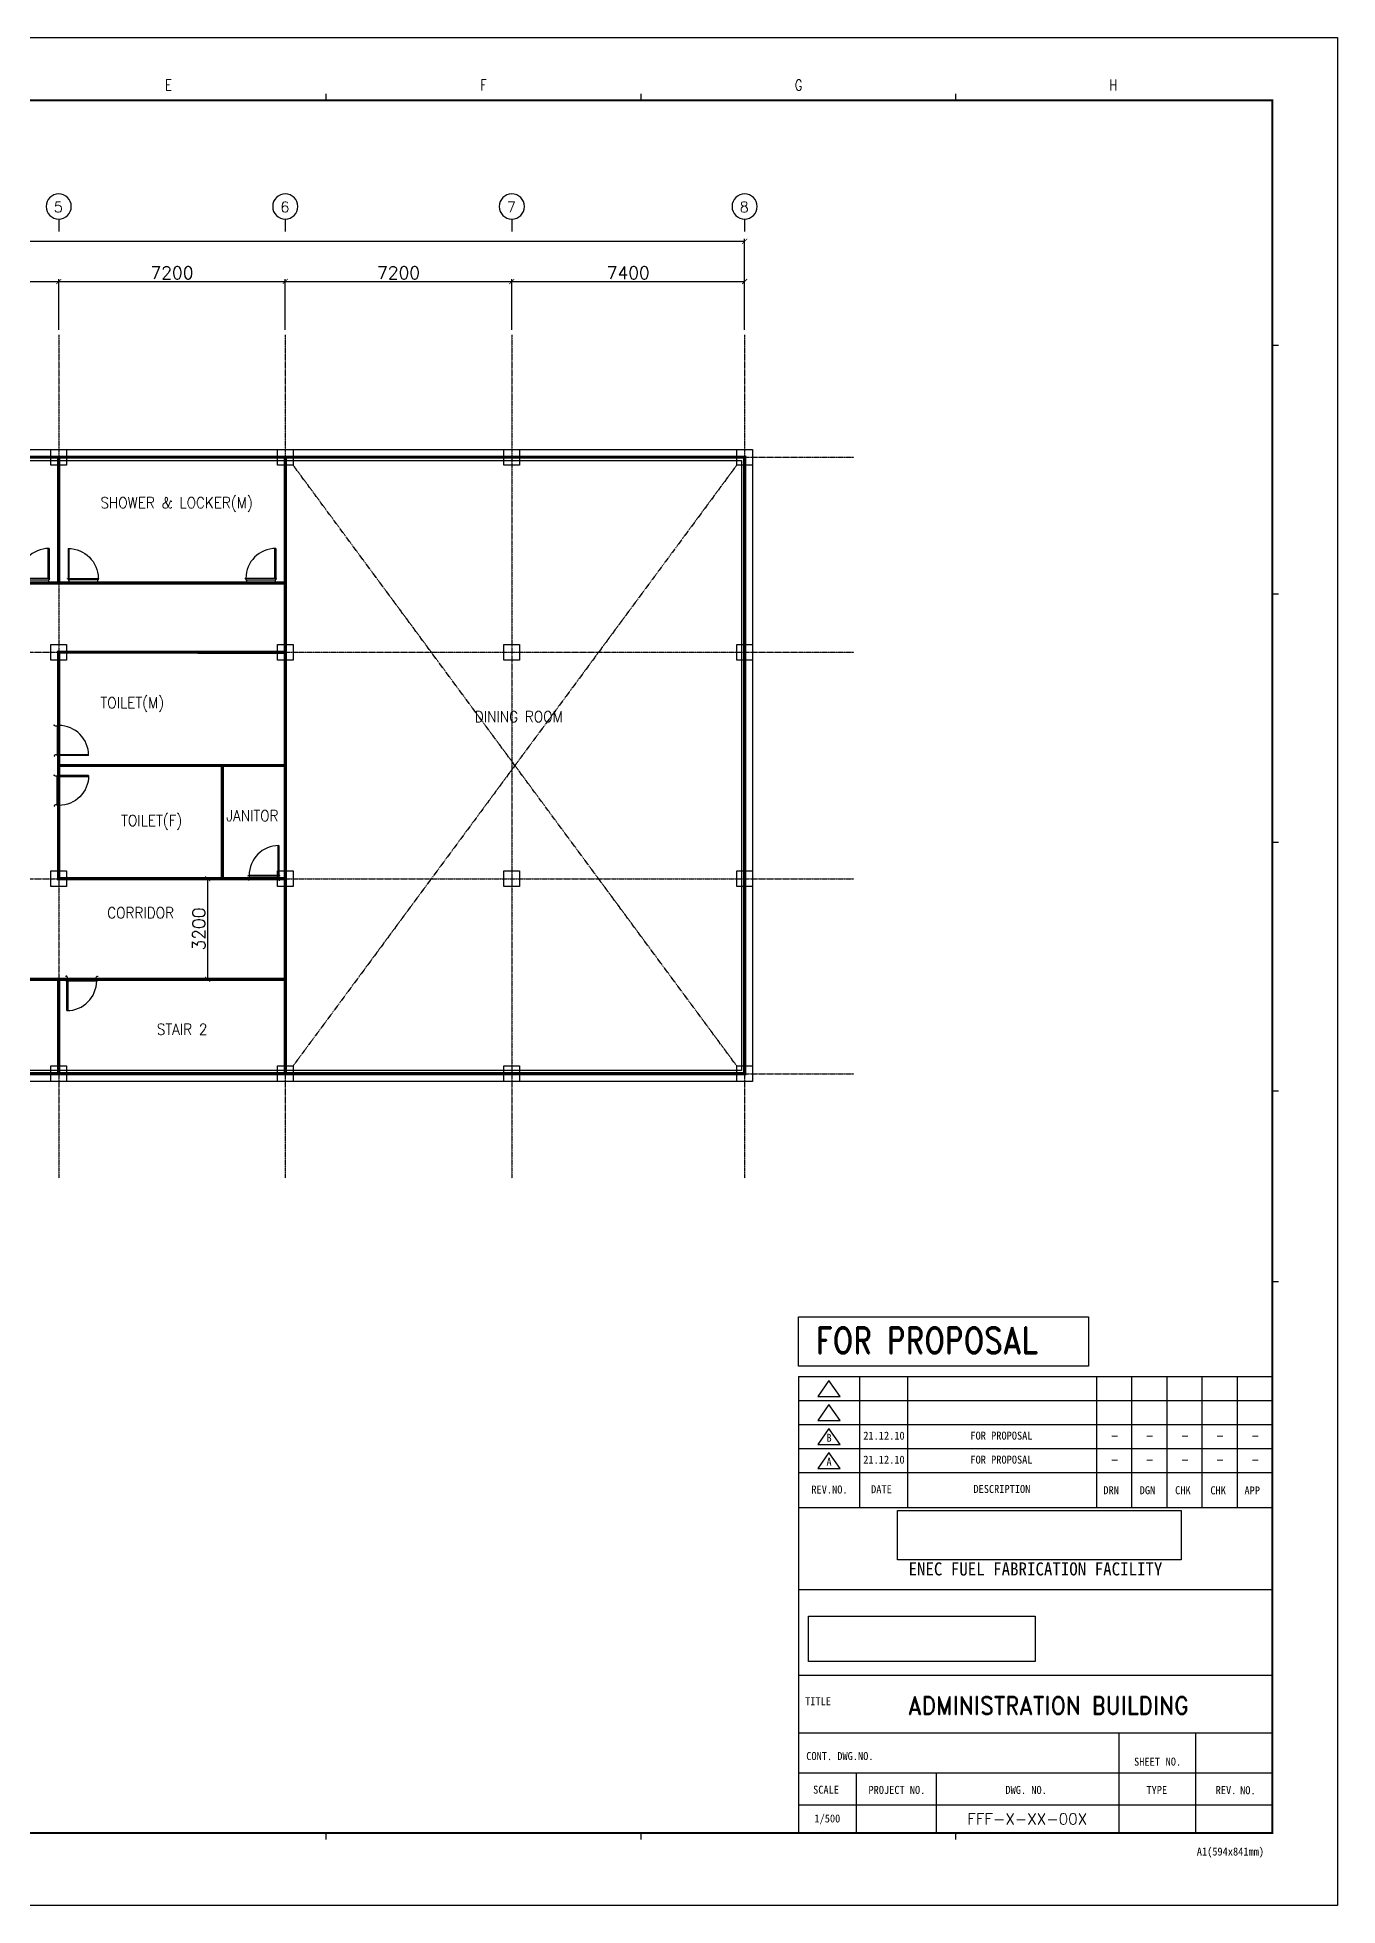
# Model space of a CAD drawing. Header units: millimetres. Extents: x -232466 to 860779, y -177975 to 311634.
# Drawn here: x 360455 to 401782, y -86240 to -26840 of the extents above; entities that cross this region are included whole.
import ezdxf
from ezdxf.enums import TextEntityAlignment as Align

# ---------------------------------------------------------------- set-up
doc = ezdxf.new("R2010")
doc.units = ezdxf.units.MM
doc.header["$XCLIPFRAME"] = 2
doc.linetypes.add('AXES', pattern=[50.8, 31.75, -6.35, 6.35, -6.35])
doc.linetypes.add('CENTER', pattern=[2, 1.25, -0.25, 0.25, -0.25])
doc.layers.add('0 외형선', color=3, linetype='Continuous', lineweight=25)
doc.layers.add('TEXT', color=7, linetype='Continuous', lineweight=15)
for name, color, linetype in [('Center Line', 1, 'CENTER'), ('COL', 2, 'Continuous'), ('dim', 7, 'Continuous'), ('DOOR', 4, 'Continuous'), ('G', 3, 'Continuous'), ('SYM', 7, 'Continuous'), ('TITLEBOX', 7, 'Continuous'), ('TXT', 2, 'Continuous')]:
    doc.layers.add(name, color=color, linetype=linetype)
doc.styles.add('RD20', font='ROMAND.SHX', dxfattribs={"width": 0.8, "height": 2})
doc.styles.add('RD6', font='ROMAND.shx', dxfattribs={"width": 0.83, "height": 6})
doc.styles.add('ROMAND', font='romand')
doc.styles.add('RomanS', font='romans.shx')
doc.styles.add('TBOX', font='romans.shx')
doc.styles.add('돋움체', font='')
doc.styles.get('돋움체').set_extended_font_data('DotumChe')
doc.dimstyles.new('HYUNDAI', dxfattribs={"dimscale": 120, "dimtxt": 3, "dimasz": 3, "dimexe": 1, "dimexo": 2, "dimgap": 1, "dimtad": 1, "dimdec": 0, "dimdsep": 46, "dimtxsty": 'RomanS', "dimcen": 0, "dimclrd": 256, "dimclre": 256, "dimclrt": 3, "dimadec": 0, "dimazin": 0, "dimtfac": 1, "dimtdec": 0, "dimtix": 1, "dimtmove": 2, "dimatfit": 3, "dimfxl": 1, "dimtvp": 1, "dimtolj": 1, "dimarcsym": 0})
picture_1 = doc.add_image_def('image1', size_in_pixel=(850, 283))
picture_2 = doc.add_image_def('image2.jpg', size_in_pixel=(500, 87))

# ---------------------------------------------------------------- blocks, each defined once
blk = doc.blocks.new('_ArchTick')
at = {"color": 0, "linetype": 'ByBlock', "const_width": 0.15}
blk.add_lwpolyline([(-0.5, -0.5), (0.5, 0.5)], dxfattribs=at)
blk = doc.blocks.new('*D822')
at = {"layer": 'Defpoints', "color": 0}
for p in [(382934, -33324), (332134, -36302), (382934, -36302)]:
    blk.add_point(p, dxfattribs=at)
at = {"layer": 'dim', "lineweight": -2}
for p, q in [((332134, -36142), (332134, -33244)), ((382934, -36142), (382934, -33244)), ((332134, -33324), (382934, -33324))]:
    blk.add_line(p, q, dxfattribs=at)
at = {"layer": 'dim', "lineweight": -2, "xscale": 160, "yscale": 160, "zscale": 160, "rotation": 180}
blk.add_blockref('_ArchTick', (332134, -33324), dxfattribs=at)
at = {"layer": 'dim', "lineweight": -2, "xscale": 160, "yscale": 160, "zscale": 160}
blk.add_blockref('_ArchTick', (382934, -33324), dxfattribs=at)
at = {"layer": 'dim', "color": 0, "insert": (357534, -33044), "char_height": 400, "attachment_point": 5, "style": 'RomanS', "bg_fill": 3, "box_fill_scale": 1.1, "bg_fill_color": 257, "bg_fill_transparency": 0}
blk.add_mtext('\\A1;50800', dxfattribs=at)
blk = doc.blocks.new('*D825')
at = {"layer": 'Defpoints', "color": 0}
for p in [(361134, -34603), (353934, -36302), (361134, -36302)]:
    blk.add_point(p, dxfattribs=at)
at = {"layer": 'dim', "lineweight": -2}
for p, q in [((353934, -36142), (353934, -34523)), ((353934, -34603), (361134, -34603)), ((361134, -36142), (361134, -34523))]:
    blk.add_line(p, q, dxfattribs=at)
at = {"layer": 'dim', "lineweight": -2, "xscale": 160, "yscale": 160, "zscale": 160, "rotation": 180}
blk.add_blockref('_ArchTick', (353934, -34603), dxfattribs=at)
at = {"layer": 'dim', "lineweight": -2, "xscale": 160, "yscale": 160, "zscale": 160}
blk.add_blockref('_ArchTick', (361134, -34603), dxfattribs=at)
at = {"layer": 'dim', "color": 0, "insert": (357534, -34323), "char_height": 400, "attachment_point": 5, "style": 'RomanS', "bg_fill": 3, "box_fill_scale": 1.1, "bg_fill_color": 257, "bg_fill_transparency": 0}
blk.add_mtext('\\A1;7200', dxfattribs=at)
blk = doc.blocks.new('*D826')
at = {"layer": 'Defpoints', "color": 0}
for p in [(368334, -34603), (361134, -36302), (368334, -36302)]:
    blk.add_point(p, dxfattribs=at)
at = {"layer": 'dim', "lineweight": -2}
for p, q in [((361134, -36142), (361134, -34523)), ((361134, -34603), (368334, -34603)), ((368334, -36142), (368334, -34523))]:
    blk.add_line(p, q, dxfattribs=at)
at = {"layer": 'dim', "lineweight": -2, "xscale": 160, "yscale": 160, "zscale": 160, "rotation": 180}
blk.add_blockref('_ArchTick', (361134, -34603), dxfattribs=at)
at = {"layer": 'dim', "lineweight": -2, "xscale": 160, "yscale": 160, "zscale": 160}
blk.add_blockref('_ArchTick', (368334, -34603), dxfattribs=at)
at = {"layer": 'dim', "color": 0, "insert": (364734, -34323), "char_height": 400, "attachment_point": 5, "style": 'RomanS', "bg_fill": 3, "box_fill_scale": 1.1, "bg_fill_color": 257, "bg_fill_transparency": 0}
blk.add_mtext('\\A1;7200', dxfattribs=at)
blk = doc.blocks.new('*D827')
at = {"layer": 'Defpoints', "color": 0}
for p in [(382934, -34603), (375534, -36302), (382934, -36302)]:
    blk.add_point(p, dxfattribs=at)
at = {"layer": 'dim', "lineweight": -2}
for p, q in [((375534, -36142), (375534, -34523)), ((375534, -34603), (382934, -34603)), ((382934, -36142), (382934, -34523))]:
    blk.add_line(p, q, dxfattribs=at)
at = {"layer": 'dim', "lineweight": -2, "xscale": 160, "yscale": 160, "zscale": 160, "rotation": 180}
blk.add_blockref('_ArchTick', (375534, -34603), dxfattribs=at)
at = {"layer": 'dim', "lineweight": -2, "xscale": 160, "yscale": 160, "zscale": 160}
blk.add_blockref('_ArchTick', (382934, -34603), dxfattribs=at)
at = {"layer": 'dim', "color": 0, "insert": (379234, -34323), "char_height": 400, "attachment_point": 5, "style": 'RomanS', "bg_fill": 3, "box_fill_scale": 1.1, "bg_fill_color": 257, "bg_fill_transparency": 0}
blk.add_mtext('\\A1;7400', dxfattribs=at)
blk = doc.blocks.new('*D829')
at = {"layer": 'Defpoints', "color": 0}
for p in [(375534, -34603), (368334, -36302), (375534, -36302)]:
    blk.add_point(p, dxfattribs=at)
at = {"layer": 'dim', "lineweight": -2}
for p, q in [((368334, -36142), (368334, -34523)), ((368334, -34603), (375534, -34603)), ((375534, -36142), (375534, -34523))]:
    blk.add_line(p, q, dxfattribs=at)
at = {"layer": 'dim', "lineweight": -2, "xscale": 160, "yscale": 160, "zscale": 160, "rotation": 180}
blk.add_blockref('_ArchTick', (368334, -34603), dxfattribs=at)
at = {"layer": 'dim', "lineweight": -2, "xscale": 160, "yscale": 160, "zscale": 160}
blk.add_blockref('_ArchTick', (375534, -34603), dxfattribs=at)
at = {"layer": 'dim', "color": 0, "insert": (371934, -34323), "char_height": 400, "attachment_point": 5, "style": 'RomanS', "bg_fill": 3, "box_fill_scale": 1.1, "bg_fill_color": 257, "bg_fill_transparency": 0}
blk.add_mtext('\\A1;7200', dxfattribs=at)
blk = doc.blocks.new('SD1')
at = {"color": 8}
for p, q in [((-55, 200), (-975, 200)), ((-955, 155), (-45, 155))]:
    blk.add_line(p, q, dxfattribs=at)
for points in [[(-25, 1150), (-25, 200), (-55, 200), (-55, 1150)], [(-1000, 180), (-1000, 200), (-975, 200), (-975, 155), (-955, 155), (-955, 95), (-975, 50), (-1000, 50), (-1000, 70)], [(0, 180), (0, 200), (-25, 200), (-25, 155), (-45, 155), (-45, 95), (-25, 50), (0, 50), (0, 70)]]:
    blk.add_lwpolyline(points)
blk.add_arc((-25, 200), 950, 90, 180)
blk = doc.blocks.new('*D838')
at = {"layer": 'Defpoints', "color": 0}
for p in [(364995, -53590), (365868, -53590), (364995, -56790)]:
    blk.add_point(p, dxfattribs=at)
at = {"layer": 'dim', "lineweight": -2}
for p, q in [((365155, -53590), (365948, -53590)), ((365868, -56790), (365868, -53590)), ((365155, -56790), (365948, -56790))]:
    blk.add_line(p, q, dxfattribs=at)
at = {"layer": 'dim', "lineweight": -2, "xscale": 160, "yscale": 160, "zscale": 160}
for p, rotation in [((365868, -53590), 90), ((365868, -56790), 270)]:
    blk.add_blockref('_ArchTick', p, dxfattribs=dict(at, rotation=rotation))
at = {"layer": 'dim', "color": 0, "insert": (365588, -55190), "char_height": 400, "attachment_point": 5, "rotation": 90, "style": 'RomanS', "bg_fill": 3, "box_fill_scale": 1.1, "bg_fill_color": 257, "bg_fill_transparency": 0}
blk.add_mtext('\\A1;3200', dxfattribs=at)
blk = doc.blocks.new('주열')
at = {"layer": 'SYM'}
blk.add_line((0, 600), (0, 0), dxfattribs=at)
blk.add_circle((0, 1200), 600, dxfattribs=at)

msp = doc.modelspace()

# ---------------------------------------------------------------- linework, layer by layer
msp.add_line((399708.3, -83030.9), (399708.3, -83946.7))
at = {"layer": '0 외형선', "linetype": 'Continuous', "const_width": 100}
for points in [[(357537.2, -40190.1), (361134.2, -40190.1), (361134.2, -44190.1), (357537.2, -44190.1)], [(361134.5, -40190.1), (368334.2, -40190.1), (368334.2, -44190.1), (361134.5, -44190.1)], [(368334.2, -40190.1), (382934, -40190.1), (382935.1, -59790.1), (368334.2, -59790.1)], [(361133, -46390.1), (368332.9, -46390.2), (368332.8, -49990.1), (361133, -49990.1)], [(361133, -49990.1), (366333.4, -49990.1), (366333.4, -53590.1), (361133, -53590.1)], [(366333.4, -49990.1), (368333.4, -49990.1), (368333.4, -53590.1), (366333.4, -53590.1)], [(353937.2, -56790.1), (361134.2, -56790.1), (361134.2, -59790.1), (353937.2, -59790.1)], [(361132.9, -56790.1), (368332.9, -56790.1), (368332.9, -59790.1), (361132.9, -59790.1)]]:
    msp.add_lwpolyline(points, close=True, dxfattribs=at)
msp.add_lwpolyline([(361133.9, -40190.1), (364734.2, -40190.1)], dxfattribs=at)
at = {"layer": 'Center Line', "linetype": 'AXES'}
for p, q in [((327565.7, -40190.1), (386406.9, -40190.1)), ((382684, -40440.1), (368584.2, -59540.1)), ((382682.7, -59540.1), (368584.2, -40440.1)), ((327565.7, -46390.1), (386406.9, -46390.1)), ((327565.7, -53590.1), (386406.9, -53590.1)), ((327565.7, -59790.1), (386406.9, -59790.1))]:
    msp.add_line(p, q, dxfattribs=at)
at = {"layer": 'COL'}
for points in [[(360883.9, -40440.1), (360883.9, -39940.1), (361383.9, -39940.1), (361383.9, -40440.1)], [(368084.2, -40440.1), (368084.2, -39940.1), (368584.2, -39940.1), (368584.2, -40440.1)], [(375284.2, -40440.1), (375284.2, -39940.1), (375784.2, -39940.1), (375784.2, -40440.1)], [(382684, -40440.1), (382684, -39940.1), (383184, -39940.1), (383184, -40440.1)], [(360884.2, -46640.1), (360884.2, -46140.1), (361384.2, -46140.1), (361384.2, -46640.1)], [(368084.2, -46640.1), (368084.2, -46140.1), (368584.2, -46140.1), (368584.2, -46640.1)], [(375284.2, -46640.1), (375284.2, -46140.1), (375784.2, -46140.1), (375784.2, -46640.1)], [(382684.2, -46640.1), (382684.2, -46140.1), (383184.2, -46140.1), (383184.2, -46640.1)], [(360884.2, -53840.1), (360884.2, -53340.1), (361384.2, -53340.1), (361384.2, -53840.1)], [(368084.2, -53840.1), (368084.2, -53340.1), (368584.2, -53340.1), (368584.2, -53840.1)], [(375284.2, -53840.1), (375284.2, -53340.1), (375784.2, -53340.1), (375784.2, -53840.1)], [(382684.2, -53840.1), (382684.2, -53340.1), (383184.2, -53340.1), (383184.2, -53840.1)], [(360884.2, -60040.1), (360884.2, -59540.1), (361384.2, -59540.1), (361384.2, -60040.1)], [(368084.2, -60040.1), (368084.2, -59540.1), (368584.2, -59540.1), (368584.2, -60040.1)], [(375282.7, -60040.1), (375282.7, -59540.1), (375782.7, -59540.1), (375782.7, -60040.1)], [(382682.7, -60040.1), (382682.7, -59540.1), (383182.7, -59540.1), (383182.7, -60040.1)]]:
    msp.add_lwpolyline(points, close=True, dxfattribs=at)
at = {"layer": 'TITLEBOX', "color": 4, "linetype": 'Continuous'}
for p, q in [((369632.2, -28840.1), (369632.2, -28640.1)), ((369632.2, -28840.1), (369632.2, -28640.1)), ((379645.9, -28840.1), (379645.9, -28640.1)), ((379645.9, -28840.1), (379645.9, -28640.1)), ((389645.9, -28840.1), (389645.9, -28640.1)), ((389645.9, -28840.1), (389645.9, -28640.1)), ((399908.3, -36640.1), (399708.3, -36640.1)), ((399908.3, -44540.1), (399708.3, -44540.1)), ((399908.3, -52440.1), (399708.3, -52440.1)), ((399908.3, -60340.1), (399708.3, -60340.1)), ((399908.3, -66402.8), (399708.3, -66402.8)), ((369632.2, -84140.2), (369632.2, -83940.2)), ((369632.2, -84140.2), (369632.2, -83940.2)), ((379645.9, -84140.2), (379645.9, -83940.2)), ((379645.9, -84140.2), (379645.9, -83940.2)), ((389645.9, -84140.2), (389645.9, -83940.2))]:
    msp.add_line(p, q, dxfattribs=at)
at = {"layer": 'TITLEBOX', "color": 30, "linetype": 'Continuous'}
for p, q in [((384648, -67524.9), (393859.3, -67524.9)), ((384648, -69087.6), (384648, -67524.9)), ((393859.3, -67524.9), (393859.3, -69087.6)), ((393859.3, -69087.6), (384648, -69087.6)), ((389645.9, -84140.2), (389645.9, -83940.2))]:
    msp.add_line(p, q, dxfattribs=at)
at = {"layer": 'TITLEBOX'}
for p, q in [((384648, -69413.4), (399708.3, -69413.4)), ((384648, -69413.4), (384648, -83946.7)), ((384648, -69413.4), (399708.3, -69413.4)), ((384648, -69413.4), (384648, -83946.7)), ((386581.4, -69413.4), (386581.4, -73585.5)), ((386581.4, -69413.4), (386581.4, -73585.5)), ((388107.8, -69413.4), (388107.8, -73585.5)), ((388107.8, -69413.4), (388107.8, -73585.5)), ((394116, -69417.1), (394116, -73585.5)), ((394116, -69417.1), (394116, -73585.5)), ((395234.4, -69417.1), (395234.4, -73585.5)), ((395234.4, -69417.1), (395234.4, -73585.5)), ((396352.9, -69417.1), (396352.9, -73585.5)), ((396352.9, -69417.1), (396352.9, -73585.5)), ((397471.3, -69417.1), (397471.3, -73585.5)), ((397471.3, -69417.1), (397471.3, -73585.5)), ((398589.8, -69417.1), (398589.8, -73585.5)), ((398589.8, -69417.1), (398589.8, -73585.5)), ((385614.7, -69540.6), (385258.6, -70049.4)), ((385614.7, -69540.6), (385258.6, -70049.4)), ((385258.6, -70049.4), (385970.9, -70049.4)), ((385258.6, -70049.4), (385970.9, -70049.4)), ((385970.9, -70049.4), (385614.7, -69540.6)), ((385970.9, -70049.4), (385614.7, -69540.6)), ((384648, -70176.6), (399708.3, -70176.6)), ((384648, -70176.6), (399708.3, -70176.6)), ((385614.7, -70303.8), (385258.6, -70812.6)), ((385614.7, -70303.8), (385258.6, -70812.6)), ((385970.9, -70812.6), (385614.7, -70303.8)), ((385970.9, -70812.6), (385614.7, -70303.8)), ((384648, -70939.8), (399708.3, -70939.8)), ((384648, -70939.8), (399708.3, -70939.8)), ((385258.6, -70812.6), (385970.9, -70812.6)), ((385258.6, -70812.6), (385970.9, -70812.6)), ((385614.7, -71067), (385258.6, -71575.8)), ((385614.7, -71067), (385258.6, -71575.8)), ((385970.9, -71575.8), (385614.7, -71067)), ((385970.9, -71575.8), (385614.7, -71067)), ((384648, -71703), (399708.3, -71703)), ((384648, -71703), (399708.3, -71703)), ((385258.6, -71575.8), (385970.9, -71575.8)), ((385258.6, -71575.8), (385970.9, -71575.8)), ((385614.7, -71830.2), (385258.6, -72338.9)), ((385614.7, -71830.2), (385258.6, -72338.9)), ((385970.9, -72338.9), (385614.7, -71830.2)), ((385970.9, -72338.9), (385614.7, -71830.2)), ((384648, -72466.1), (399708.3, -72466.1)), ((384648, -72466.1), (399708.3, -72466.1)), ((385258.6, -72338.9), (385970.9, -72338.9)), ((385258.6, -72338.9), (385970.9, -72338.9)), ((384648, -73585.5), (399708.3, -73585.5)), ((384648, -73585.5), (399708.3, -73585.5)), ((384648, -76184.6), (399708.3, -76184.6)), ((384648, -76184.6), (399708.3, -76184.6)), ((384648, -78909.7), (399708.3, -78909.7)), ((384648, -78909.7), (399708.3, -78909.7)), ((384648, -80741.3), (399708.3, -80741.3)), ((384648, -80741.3), (399708.3, -80741.3)), ((394823.9, -80741.3), (394823.9, -83946.7)), ((394823.9, -80741.3), (394823.9, -83946.7)), ((397266.1, -80741.3), (397266.1, -83946.7)), ((397266.1, -80741.3), (397266.1, -83946.7)), ((384648, -82013.3), (399708.3, -82013.3)), ((384648, -82013.3), (399708.3, -82013.3)), ((386479.7, -82013.3), (386479.7, -83946.7)), ((386479.7, -82013.3), (386479.7, -83946.7)), ((389023.6, -82013.3), (389023.6, -83946.7)), ((389023.6, -82013.3), (389023.6, -83946.7)), ((384648, -83030.9), (399708.3, -83030.9)), ((384648, -83030.9), (399708.3, -83030.9))]:
    msp.add_line(p, q, dxfattribs=at)
at = {"layer": 'TITLEBOX', "color": 30}
msp.add_line((399708.3, -83946.7), (399708.3, -83931.5), dxfattribs=at)
at = {"layer": 'TITLEBOX', "color": 7}
msp.add_lwpolyline([(317682.2, -26840.1), (401782.2, -26840.1), (401782.2, -86240.1), (317682.2, -86240.1)], close=True, dxfattribs=at)
at = {"layer": 'TITLEBOX', "color": 4, "const_width": 70}
msp.add_lwpolyline([(319682.2, -28840.1), (399708.3, -28840.1), (399708.3, -83931.5), (319682.2, -83931.5)], close=True, dxfattribs=at)

# ---------------------------------------------------------------- block references
at = {"layer": 'DOOR'}
for p in [(360850.9, -44240.1), (368056.5, -44240.1), (368159.6, -53685.1)]:
    msp.add_blockref('SD1', p, dxfattribs=at)
at = {"layer": 'DOOR', "xscale": -1}
msp.add_blockref('SD1', (361412.2, -44240.1), dxfattribs=at)
at = {"layer": 'DOOR'}
for p, rotation in [((360934.5, -49693.8), 270.0000000000002), ((361365.1, -56635.1), 180)]:
    msp.add_blockref('SD1', p, dxfattribs=dict(at, rotation=rotation))
at = {"layer": 'DOOR', "xscale": -1, "rotation": 269.9999999999998}
msp.add_blockref('SD1', (360934.5, -50286.3), dxfattribs=at)

# ---------------------------------------------------------------- texts
at = {"layer": 'G', "color": 3, "style": 'RomanS', "width": 0.9}
for s, p in [('SHOWER & LOCKER(M)', (364883.3, -41661)), ('TOILET(M)', (363474.1, -48020.4)), ('DINING ROOM', (375755.7, -48438.2)), ('TOILET(F)', (364089.8, -51765.6)), ('JANITOR', (367289.3, -51587.3)), ('CORRIDOR', (363736.7, -54673.8)), ('STAIR 2', (365056, -58377.3))]:
    msp.add_text(s, height=350, dxfattribs=at).set_placement(p, align=Align.MIDDLE)
at = {"layer": 'SYM', "style": 'ROMAND'}
for s, p in [('5', (360978.6, -32401.3)), ('6', (368178.6, -32401.3)), ('7', (375378.6, -32401.3)), ('8', (382778.6, -32401.3))]:
    msp.add_text(s, height=336.4, dxfattribs=at).set_placement(p)
at = {"layer": 'TEXT', "color": 7, "style": '돋움체'}
for s, height, p in [('B', 254.4, (385618.1, -71366.5)), ('21.12.10', 254.4, (387363.3, -71297.1)), ('FOR PROPOSAL', 254.396, (391097.7, -71297.1)), ('A', 254.4, (385618.1, -72129.7)), ('21.12.10', 254.4, (387363.3, -72060.3)), ('FOR PROPOSAL', 254.396, (391097.7, -72060.3))]:
    msp.add_text(s, height=height, dxfattribs=at).set_placement(p, align=Align.MIDDLE_CENTER)
msp.add_text('1/500', height=254.4, dxfattribs=at).set_placement((385563.8, -83488.8), align=Align.MIDDLE)
at = {"layer": 'TITLEBOX', "color": 4, "linetype": 'Continuous', "style": 'TBOX', "width": 0.75}
for s, p in [('E', (364519.3, -28533.5)), ('F', (374533, -28533.5)), ('G', (384533, -28533.5)), ('H', (394533, -28533.5))]:
    msp.add_text(s, height=350, dxfattribs=at).set_placement(p)
at = {"layer": 'TITLEBOX', "style": '돋움체'}
for s, height, p in [('REV.NO.', 254.4, (385056.2, -73136.8)), ('REV.NO.', 254.4, (385056.2, -73136.8)), ('DATE', 254.4, (386954.4, -73126.7)), ('DATE', 254.4, (386954.4, -73126.7)), ('DESCRIPTION', 254.396, (390207, -73120)), ('DESCRIPTION', 254.396, (390207, -73120)), ('DRN', 254.4, (394337.3, -73159.9)), ('DRN', 254.4, (394337.3, -73159.9)), ('DGN', 254.4, (395491.1, -73159.9)), ('DGN', 254.4, (395491.1, -73159.9)), ('CHK', 254.4, (396617.6, -73159.9)), ('CHK', 254.4, (396617.6, -73159.9)), ('CHK', 254.4, (397738, -73162.7)), ('CHK', 254.4, (397738, -73162.7)), ('APP', 254.4, (398821.7, -73167.9)), ('APP', 254.4, (398821.7, -73167.9)), ('TITLE', 254.4, (384859.1, -79866.8)), ('TITLE', 254.4, (384859.1, -79866.8)), ('CONT. DWG.NO.', 254.396, (384893.7, -81611.5)), ('CONT. DWG.NO.', 254.396, (384893.7, -81611.5)), ('SHEET', 254.4, (395312.6, -81791)), ('SHEET', 254.4, (395312.6, -81791)), ('NO.', 254.4, (396315.1, -81787.2)), ('NO.', 254.4, (396315.1, -81787.2)), ('SCALE', 254.4, (385111.2, -82680.5)), ('SCALE', 254.4, (385111.2, -82680.5)), ('PROJECT NO.', 254.396, (386870.4, -82688)), ('PROJECT NO.', 254.396, (386870.4, -82688)), ('DWG. NO.', 254.4, (391224.2, -82688.1)), ('DWG. NO.', 254.4, (391224.2, -82688.1)), ('TYPE', 254.4, (395705.7, -82690.7)), ('TYPE', 254.4, (395705.7, -82690.7)), ('REV.', 254.4, (397907.2, -82693.4)), ('REV.', 254.4, (397907.2, -82693.4)), ('NO.', 254.4, (398683.6, -82698)), ('NO.', 254.4, (398683.6, -82698))]:
    msp.add_text(s, height=height, dxfattribs=at).set_placement(p)
at = {"layer": 'TITLEBOX', "color": 3, "style": '돋움체'}
msp.add_text('ENEC FUEL FABRICATION FACILITY', height=416.189, dxfattribs=at).set_placement((392178.1, -75534.8), align=Align.MIDDLE)
at = {"layer": 'TITLEBOX', "color": 0, "style": '돋움체'}
msp.add_text('A1(594x841mm)', height=254.396, dxfattribs=at).set_placement((397305.9, -84647.1))
at = {"layer": 'TXT', "color": 30, "linetype": 'Continuous', "style": 'RD6', "width": 0.83}
msp.add_text('FOR PROPOSAL', height=835.501, dxfattribs=at).set_placement((385198.6, -68684.6))
at = {"layer": 'TXT', "color": 7, "style": 'RD20', "width": 0.83}
for p in [(394691.2, -71436.6), (395809.6, -71436.6), (396928.1, -71436.6), (398046.5, -71436.6), (399165, -71436.6), (394691.2, -72199.8), (395809.6, -72199.8), (396928.1, -72199.8), (398046.5, -72199.8), (399165, -72199.8)]:
    msp.add_text('-', height=282.8, dxfattribs=at).set_placement(p, align=Align.CENTER)
at = {"layer": 'TXT', "color": 7, "style": 'ROMAND', "width": 0.9}
msp.add_text('ADMINISTRATION BUILDING', height=565.517, dxfattribs=at).set_placement((392587.7, -79878), align=Align.MIDDLE)
at = {"layer": 'TXT', "color": 7, "style": 'RD20'}
msp.add_text('FFF-X-XX-00X', height=353.448, dxfattribs=at).set_placement((391916.9, -83659.2), align=Align.CENTER)

# ---------------------------------------------------------------- pictures from other files: only their frames are drawn
image = msp.add_image(picture_2, insert=(387796.4, -75240.7), size_in_units=(9015.9, 1568.8))
image.dxf.flags = 7
image = msp.add_image(picture_1, insert=(384823.2, -79100.4), size_in_units=(7427.9, 2473.1))
image.set_boundary_path([(15.17, 45.797), (840.684, 210.9)])

# ---------------------------------------------------------------- next in the draw order: dimensions: what is measured, and where the dimension line sits
at = {"layer": 'dim'}
dim = msp.add_linear_dim(base=(382934.2, -33323.9), p1=(332134.2, -36301.8), p2=(382934.2, -36301.8), dimstyle='HYUNDAI', override={"dimscale": 80, "dimtxt": 5, "dimasz": 2, "dimpost": '\\X', "dimblk1": 'ArchTick', "dimblk2": 'ArchTick', "dimsah": 1, "dimclrt": 0, "dimtfill": 1}, dxfattribs=at)
dim.commit()
dim.dimension.update_dxf_attribs({"geometry": '*D822', "text_midpoint": (357534.2, -33043.9)})
dim = msp.add_linear_dim(base=(365868.3, -53590.1), p1=(364994.7, -56790.1), p2=(364994.7, -53590.1), angle=90, dimstyle='HYUNDAI', override={"dimscale": 80, "dimtxt": 5, "dimasz": 2, "dimpost": '\\X', "dimblk1": 'ArchTick', "dimblk2": 'ArchTick', "dimsah": 1, "dimclrt": 0, "dimtfill": 1}, dxfattribs=at)
dim.commit()
dim.dimension.update_dxf_attribs({"geometry": '*D838', "text_midpoint": (365588.3, -55190.1)})

# ---------------------------------------------------------------- next in the draw order: linework, layer by layer
at = {"layer": '0 외형선', "linetype": 'Continuous'}
for points in [[(331884, -39940.1), (383182.5, -39940.1), (383182.5, -60040.1), (331884, -60040.1)], [(332234, -40290.1), (382832.5, -40290.1), (382832.5, -59690.1), (332234, -59690.1)]]:
    msp.add_lwpolyline(points, close=True, dxfattribs=at)

# ---------------------------------------------------------------- next in the draw order: block references
at = {"layer": 'SYM', "xscale": -0.6666666666666666, "yscale": 0.6666666666666666, "zscale": 0.6666666666666666, "rotation": 359.9999999999999}
for p in [(361134.2, -33017.1), (368334.2, -33017.1), (375534.2, -33017.1), (382934.2, -33017.1)]:
    msp.add_blockref('주열', p, dxfattribs=at)

# ---------------------------------------------------------------- next in the draw order: dimensions: what is measured, and where the dimension line sits
at = {"layer": 'dim'}
for base, p1, p2, picture, middle in [((361134.2, -34603.5), (353934.2, -36301.8), (361134.2, -36301.8), '*D825', (357534.2, -34323.5)), ((382934.2, -34603.5), (375534.2, -36301.8), (382934.2, -36301.8), '*D827', (379234.2, -34323.5))]:
    dim = msp.add_linear_dim(base=base, p1=p1, p2=p2, dimstyle='HYUNDAI', override={"dimscale": 80, "dimtxt": 5, "dimasz": 2, "dimpost": '\\X', "dimblk1": 'ArchTick', "dimblk2": 'ArchTick', "dimsah": 1, "dimclrt": 0, "dimtfill": 1}, dxfattribs=at)
    dim.commit()
    dim.dimension.update_dxf_attribs({"geometry": picture, "text_midpoint": middle})

# ---------------------------------------------------------------- next in the draw order: linework, layer by layer
at = {"layer": 'Center Line', "linetype": 'AXES'}
for p, q in [((375534.2, -36301.8), (375534.2, -63111.5)), ((382934.2, -36301.8), (382934.2, -63111.5))]:
    msp.add_line(p, q, dxfattribs=at)

# ---------------------------------------------------------------- next in the draw order: dimensions: what is measured, and where the dimension line sits
at = {"layer": 'dim'}
dim = msp.add_linear_dim(base=(368334.2, -34603.5), p1=(361134.2, -36301.8), p2=(368334.2, -36301.8), dimstyle='HYUNDAI', override={"dimscale": 80, "dimtxt": 5, "dimasz": 2, "dimpost": '\\X', "dimblk1": 'ArchTick', "dimblk2": 'ArchTick', "dimsah": 1, "dimclrt": 0, "dimtfill": 1}, dxfattribs=at)
dim.commit()
dim.dimension.update_dxf_attribs({"geometry": '*D826', "text_midpoint": (364734.2, -34323.5)})

# ---------------------------------------------------------------- next in the draw order: linework, layer by layer
at = {"layer": 'Center Line', "linetype": 'AXES'}
for p, q in [((361134.2, -36301.8), (361134.2, -63111.5)), ((368334.2, -36301.8), (368334.2, -63111.5))]:
    msp.add_line(p, q, dxfattribs=at)

# ---------------------------------------------------------------- next in the draw order: dimensions: what is measured, and where the dimension line sits
at = {"layer": 'dim'}
dim = msp.add_linear_dim(base=(375534.2, -34603.5), p1=(368334.2, -36301.8), p2=(375534.2, -36301.8), dimstyle='HYUNDAI', override={"dimscale": 80, "dimtxt": 5, "dimasz": 2, "dimpost": '\\X', "dimblk1": 'ArchTick', "dimblk2": 'ArchTick', "dimsah": 1, "dimclrt": 0, "dimtfill": 1}, dxfattribs=at)
dim.commit()
dim.dimension.update_dxf_attribs({"geometry": '*D829', "text_midpoint": (371934.2, -34323.5)})

doc.saveas('drawing.dxf')
